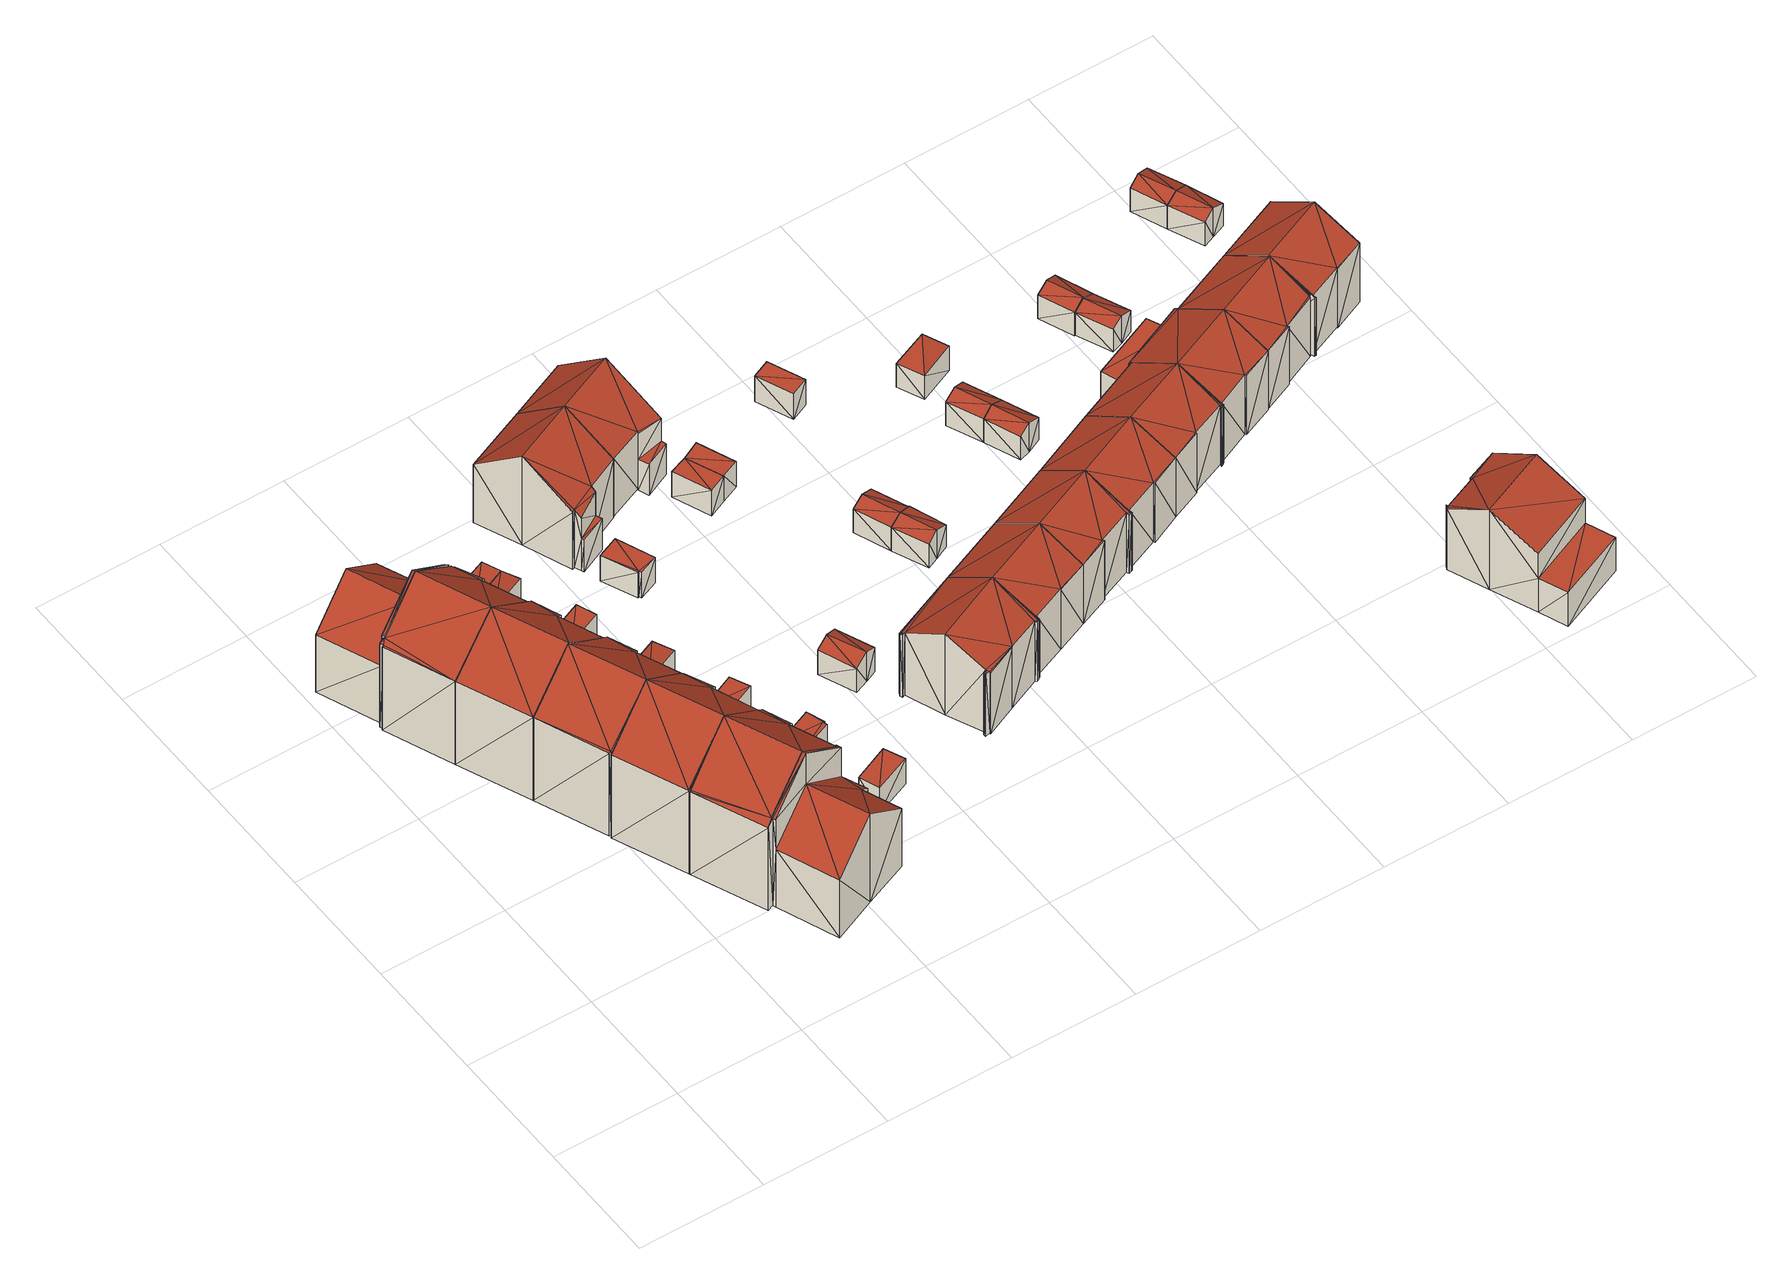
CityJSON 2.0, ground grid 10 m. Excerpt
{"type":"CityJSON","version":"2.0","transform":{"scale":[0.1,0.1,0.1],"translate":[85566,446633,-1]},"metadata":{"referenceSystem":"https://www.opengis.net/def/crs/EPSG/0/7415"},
"CityObjects":{
"building1":{"type":"Building","attributes":{"oorspronkelijk_bouwjaar":1948,"status":"Pand in gebruik","geconstateerd":false,"h_maaiveld":-0.277,"dak_type":"slanted","pw_datum":"2013-12-01","pw_actueel":"yes","pw_bron":"ahn3","reconstructie_methode":"tudelft3d-geoflow","versie_methode":"v21.03.1","kas_warenhuis":false,"ondergronds_type":"above ground","lod11_replace":false,"reconstruction_skipped":false},"geometry":[{"type":"Solid","lod":"2.2","boundaries":[[[[0,1,2]],[[3,4,5]],[[6,4,7]],[[6,8,4]],[[9,1,0]],[[9,10,6]],[[9,0,10]],[[6,10,8]],[[8,5,4]],[[11,5,8]],[[12,13,14]],[[14,13,11]],[[11,13,5]],[[15,0,16]],[[16,0,2]],[[17,4,18]],[[18,4,3]],[[19,6,7]],[[20,19,7]],[[18,3,13]],[[13,3,5]],[[20,7,4]],[[17,20,4]],[[21,10,15]],[[15,10,0]],[[22,21,23]],[[24,22,23]],[[25,9,6]],[[19,25,6]],[[16,2,26]],[[26,2,1]],[[26,1,9]],[[25,26,9]],[[14,11,8]],[[27,14,8]],[[28,29,12]],[[12,29,13]],[[24,23,29]],[[28,24,29]],[[22,27,21]],[[21,27,8]],[[21,8,10]],[[19,20,17]],[[19,17,29]],[[19,29,23]],[[25,19,23]],[[15,23,21]],[[26,23,15]],[[26,15,16]],[[25,23,26]],[[27,22,24]],[[28,27,24]],[[28,12,14]],[[27,28,14]],[[29,17,18]],[[13,29,18]]]],"semantics":{"surfaces":[{"type":"GroundSurface"},{"type":"WallSurface"},{"type":"RoofSurface"}],"values":[[0,0,0,0,0,0,0,0,0,0,1,1,1,1,1,1,1,1,1,1,1,1,1,1,1,1,1,1,1,1,1,1,1,1,1,1,1,1,1,1,1,1,2,2,2,2,2,2,2,2,2,2,2,2,2,2]]}}]},
"building2":{"type":"Building","attributes":{"oorspronkelijk_bouwjaar":1948,"status":"Pand in gebruik","geconstateerd":false,"h_maaiveld":-0.317,"dak_type":"slanted","pw_datum":"2013-12-01","pw_actueel":"yes","pw_bron":"ahn3","reconstructie_methode":"tudelft3d-geoflow","versie_methode":"v21.03.1","kas_warenhuis":false,"ondergronds_type":"above ground","lod11_replace":false,"reconstruction_skipped":false},"geometry":[{"type":"Solid","lod":"2.2","boundaries":[[[[30,31,32]],[[33,11,34]],[[11,30,32]],[[35,30,11]],[[35,11,8]],[[11,32,34]],[[2,8,0]],[[1,36,2]],[[37,36,1]],[[35,8,36]],[[35,36,38]],[[36,8,2]],[[39,36,40]],[[40,36,37]],[[40,37,1]],[[41,40,1]],[[41,1,2]],[[42,41,2]],[[27,8,43]],[[43,8,11]],[[43,11,44]],[[44,11,33]],[[45,31,46]],[[46,31,30]],[[47,38,36]],[[39,47,36]],[[42,2,0]],[[48,42,0]],[[49,32,45]],[[45,32,31]],[[48,0,8]],[[27,48,8]],[[50,35,47]],[[47,35,38]],[[44,33,51]],[[51,33,34]],[[51,34,49]],[[49,34,32]],[[46,30,35]],[[50,46,35]],[[46,50,43]],[[45,46,49]],[[43,50,27]],[[51,43,44]],[[49,46,43]],[[51,49,43]],[[50,47,39]],[[41,39,40]],[[27,50,39]],[[27,39,42]],[[27,42,48]],[[42,39,41]]]],"semantics":{"surfaces":[{"type":"GroundSurface"},{"type":"WallSurface"},{"type":"RoofSurface"}],"values":[[0,0,0,0,0,0,0,0,0,0,0,0,1,1,1,1,1,1,1,1,1,1,1,1,1,1,1,1,1,1,1,1,1,1,1,1,1,1,1,1,2,2,2,2,2,2,2,2,2,2,2,2]]}}]},
"building3":{"type":"Building","attributes":{"oorspronkelijk_bouwjaar":1948,"status":"Pand in gebruik","geconstateerd":false,"h_maaiveld":-0.314,"dak_type":"slanted","pw_datum":"2013-12-01","pw_actueel":"yes","pw_bron":"ahn3","reconstructie_methode":"tudelft3d-geoflow","versie_methode":"v21.03.1","kas_warenhuis":false,"ondergronds_type":"above ground","lod11_replace":false,"reconstruction_skipped":false},"geometry":[{"type":"Solid","lod":"2.2","boundaries":[[[[30,35,52]],[[53,54,55]],[[56,55,57]],[[54,35,55]],[[55,35,57]],[[52,35,54]],[[58,55,59]],[[59,55,56]],[[60,53,55]],[[58,60,55]],[[61,57,35]],[[50,61,35]],[[62,54,60]],[[60,54,53]],[[50,35,46]],[[46,35,30]],[[63,52,54]],[[62,63,54]],[[46,30,63]],[[63,30,52]],[[59,56,57]],[[61,59,57]],[[63,62,50]],[[46,63,50]],[[60,58,62]],[[50,58,61]],[[61,58,59]],[[50,62,58]]]],"semantics":{"surfaces":[{"type":"GroundSurface"},{"type":"WallSurface"},{"type":"RoofSurface"}],"values":[[0,0,0,0,0,0,1,1,1,1,1,1,1,1,1,1,1,1,1,1,1,1,2,2,2,2,2,2]]}}]},
"building4":{"type":"Building","attributes":{"oorspronkelijk_bouwjaar":1948,"status":"Pand in gebruik","geconstateerd":false,"h_maaiveld":-0.308,"dak_type":"slanted","pw_datum":"2013-12-01","pw_actueel":"yes","pw_bron":"ahn3","reconstructie_methode":"tudelft3d-geoflow","versie_methode":"v21.03.1","kas_warenhuis":false,"ondergronds_type":"above ground","lod11_replace":false,"reconstruction_skipped":false},"geometry":[{"type":"Solid","lod":"2.2","boundaries":[[[[64,65,66]],[[67,66,68]],[[64,66,69]],[[52,69,67]],[[52,67,70]],[[69,66,67]],[[71,64,69]],[[72,64,71]],[[73,64,74]],[[74,64,72]],[[75,65,64]],[[73,75,64]],[[76,70,67]],[[77,76,67]],[[78,71,69]],[[79,78,69]],[[80,66,75]],[[75,66,65]],[[63,52,76]],[[76,52,70]],[[74,72,71]],[[78,74,71]],[[79,69,63]],[[63,69,52]],[[81,68,66]],[[80,81,66]],[[77,67,68]],[[81,77,68]],[[76,77,63]],[[79,77,80]],[[80,77,81]],[[79,63,77]],[[74,78,73]],[[73,79,80]],[[73,78,79]],[[73,80,75]]]],"semantics":{"surfaces":[{"type":"GroundSurface"},{"type":"WallSurface"},{"type":"RoofSurface"}],"values":[[0,0,0,0,0,0,0,0,1,1,1,1,1,1,1,1,1,1,1,1,1,1,1,1,1,1,1,1,2,2,2,2,2,2,2,2]]}}]},
"building5":{"type":"Building","attributes":{"oorspronkelijk_bouwjaar":1948,"status":"Pand in gebruik","geconstateerd":false,"h_maaiveld":-0.327,"dak_type":"slanted","pw_datum":"2013-12-01","pw_actueel":"yes","pw_bron":"ahn3","reconstructie_methode":"tudelft3d-geoflow","versie_methode":"v21.03.1","kas_warenhuis":false,"ondergronds_type":"above ground","lod11_replace":false,"reconstruction_skipped":false},"geometry":[{"type":"Solid","lod":"2.2","boundaries":[[[[82,66,83]],[[84,85,86]],[[86,85,65]],[[87,88,85]],[[88,66,85]],[[85,66,65]],[[83,66,88]],[[89,85,90]],[[90,85,84]],[[91,87,89]],[[89,87,85]],[[92,86,65]],[[75,92,65]],[[93,88,91]],[[91,88,87]],[[94,82,95]],[[95,82,83]],[[90,84,92]],[[92,84,86]],[[75,65,66]],[[80,75,66]],[[80,66,94]],[[94,66,82]],[[95,83,88]],[[93,95,88]],[[95,93,80]],[[94,95,80]],[[89,93,91]],[[75,80,89]],[[89,80,93]],[[75,89,90]],[[75,90,92]]]],"semantics":{"surfaces":[{"type":"GroundSurface"},{"type":"WallSurface"},{"type":"RoofSurface"}],"values":[[0,0,0,0,0,0,0,1,1,1,1,1,1,1,1,1,1,1,1,1,1,1,1,1,1,2,2,2,2,2,2,2]]}}]},
"building6":{"type":"Building","attributes":{"oorspronkelijk_bouwjaar":1948,"status":"Pand in gebruik","geconstateerd":false,"h_maaiveld":-0.31,"dak_type":"slanted","pw_datum":"2013-12-01","pw_actueel":"yes","pw_bron":"ahn3","reconstructie_methode":"tudelft3d-geoflow","versie_methode":"v21.03.1","kas_warenhuis":false,"ondergronds_type":"above ground","lod11_replace":false,"reconstruction_skipped":false},"geometry":[{"type":"Solid","lod":"2.2","boundaries":[[[[96,97,98]],[[88,98,99]],[[96,100,97]],[[101,100,96]],[[102,103,87]],[[104,103,102]],[[105,106,103]],[[103,88,87]],[[106,88,103]],[[96,98,88]],[[106,96,88]],[[107,101,96]],[[108,107,96]],[[109,103,110]],[[110,103,104]],[[91,87,88]],[[93,91,88]],[[111,105,103]],[[109,111,103]],[[108,96,106]],[[112,108,106]],[[93,88,113]],[[113,88,99]],[[114,100,101]],[[107,114,101]],[[115,97,114]],[[114,97,100]],[[113,99,98]],[[116,113,98]],[[116,98,115]],[[115,98,97]],[[110,104,102]],[[117,110,102]],[[117,102,87]],[[91,117,87]],[[112,106,111]],[[111,106,105]],[[112,111,109]],[[117,109,110]],[[93,112,109]],[[91,109,117]],[[93,109,91]],[[112,93,108]],[[108,93,116]],[[116,93,113]],[[108,114,107]],[[108,116,115]],[[108,115,114]]]],"semantics":{"surfaces":[{"type":"GroundSurface"},{"type":"WallSurface"},{"type":"RoofSurface"}],"values":[[0,0,0,0,0,0,0,0,0,0,0,1,1,1,1,1,1,1,1,1,1,1,1,1,1,1,1,1,1,1,1,1,1,1,1,1,1,2,2,2,2,2,2,2,2,2,2,2]]}}]},
"building7":{"type":"Building","attributes":{"oorspronkelijk_bouwjaar":1948,"status":"Pand in gebruik","geconstateerd":false,"h_maaiveld":-0.314,"dak_type":"slanted","pw_datum":"2013-12-01","pw_actueel":"yes","pw_bron":"ahn3","reconstructie_methode":"tudelft3d-geoflow","versie_methode":"v21.03.1","kas_warenhuis":false,"ondergronds_type":"above ground","lod11_replace":false,"reconstruction_skipped":false},"geometry":[{"type":"Solid","lod":"2.2","boundaries":[[[[101,96,106]],[[118,119,120]],[[121,101,106]],[[105,122,123]],[[105,123,124]],[[105,124,118]],[[118,120,105]],[[120,106,105]],[[125,126,120]],[[126,106,120]],[[121,106,126]],[[121,126,127]],[[128,129,130]],[[130,129,122]],[[122,129,123]],[[130,122,111]],[[111,122,105]],[[131,96,107]],[[107,96,101]],[[111,105,106]],[[112,111,106]],[[132,126,133]],[[133,126,125]],[[107,101,134]],[[135,107,134]],[[134,101,121]],[[136,118,137]],[[137,118,124]],[[138,139,140]],[[140,139,141]],[[142,127,126]],[[132,142,126]],[[137,124,123]],[[129,137,123]],[[140,141,128]],[[128,141,129]],[[129,141,143]],[[144,145,143]],[[141,144,143]],[[133,125,146]],[[146,125,120]],[[146,120,144]],[[144,120,119]],[[144,119,145]],[[145,119,136]],[[136,119,118]],[[112,106,131]],[[131,106,96]],[[135,134,139]],[[138,135,139]],[[134,121,127]],[[142,134,127]],[[142,139,134]],[[142,132,139]],[[135,138,107]],[[107,138,131]],[[131,138,112]],[[111,138,140]],[[111,112,138]],[[111,128,130]],[[111,140,128]],[[129,143,137]],[[137,143,136]],[[136,143,145]],[[146,132,133]],[[141,139,146]],[[146,139,132]],[[141,146,144]]]],"semantics":{"surfaces":[{"type":"GroundSurface"},{"type":"WallSurface"},{"type":"RoofSurface"}],"values":[[0,0,0,0,0,0,0,0,0,0,0,0,1,1,1,1,1,1,1,1,1,1,1,1,1,1,1,1,1,1,1,1,1,1,1,1,1,1,1,1,1,1,1,1,1,1,1,1,1,1,1,1,2,2,2,2,2,2,2,2,2,2,2,2,2,2,2,2]]}}]},
"building8":{"type":"Building","attributes":{"oorspronkelijk_bouwjaar":1948,"status":"Pand in gebruik","geconstateerd":false,"h_maaiveld":-0.369,"dak_type":"single horizontal","pw_datum":"2013-12-01","pw_actueel":"yes","pw_bron":"ahn3","reconstructie_methode":"tudelft3d-geoflow","versie_methode":"v21.03.1","kas_warenhuis":false,"ondergronds_type":"above ground","lod11_replace":false,"reconstruction_skipped":false},"geometry":[{"type":"Solid","lod":"2.2","boundaries":[[[[147,148,149]],[[150,147,149]],[[151,150,152]],[[152,150,149]],[[153,148,147]],[[154,153,147]],[[154,147,150]],[[151,154,150]],[[152,149,153]],[[153,149,148]],[[153,154,152]],[[152,154,151]]]],"semantics":{"surfaces":[{"type":"GroundSurface"},{"type":"WallSurface"},{"type":"RoofSurface"}],"values":[[0,0,1,1,1,1,1,1,1,1,2,2]]}}]},
"building9":{"type":"Building","attributes":{"oorspronkelijk_bouwjaar":1948,"status":"Pand in gebruik","geconstateerd":false,"h_maaiveld":-0.369,"dak_type":"single horizontal","pw_datum":"2013-12-01","pw_actueel":"yes","pw_bron":"ahn3","reconstructie_methode":"tudelft3d-geoflow","versie_methode":"v21.03.1","kas_warenhuis":false,"ondergronds_type":"above ground","lod11_replace":false,"reconstruction_skipped":false},"geometry":[{"type":"Solid","lod":"2.2","boundaries":[[[[149,148,155]],[[156,149,155]],[[157,149,156]],[[158,157,156]],[[159,155,153]],[[153,155,148]],[[158,156,155]],[[159,158,155]],[[153,148,157]],[[157,148,149]],[[158,159,153]],[[157,158,153]]]],"semantics":{"surfaces":[{"type":"GroundSurface"},{"type":"WallSurface"},{"type":"RoofSurface"}],"values":[[0,0,1,1,1,1,1,1,1,1,2,2]]}}]},
"building10":{"type":"Building","attributes":{"oorspronkelijk_bouwjaar":1948,"status":"Pand in gebruik","geconstateerd":false,"h_maaiveld":-0.418,"dak_type":"single horizontal","pw_datum":"2013-12-01","pw_actueel":"yes","pw_bron":"ahn3","reconstructie_methode":"tudelft3d-geoflow","versie_methode":"v21.03.1","kas_warenhuis":false,"ondergronds_type":"above ground","lod11_replace":false,"reconstruction_skipped":false},"geometry":[{"type":"Solid","lod":"2.2","boundaries":[[[[160,161,162]],[[162,161,163]],[[164,160,162]],[[165,164,162]],[[166,163,167]],[[167,163,161]],[[167,161,164]],[[164,161,160]],[[165,162,163]],[[166,165,163]],[[165,166,167]],[[164,165,167]]]],"semantics":{"surfaces":[{"type":"GroundSurface"},{"type":"WallSurface"},{"type":"RoofSurface"}],"values":[[0,0,1,1,1,1,1,1,1,1,2,2]]}}]},
"building11":{"type":"Building","attributes":{"oorspronkelijk_bouwjaar":1948,"status":"Pand in gebruik","geconstateerd":false,"h_maaiveld":-0.45,"dak_type":"single horizontal","pw_datum":"2013-12-01","pw_actueel":"yes","pw_bron":"ahn3","reconstructie_methode":"tudelft3d-geoflow","versie_methode":"v21.03.1","kas_warenhuis":false,"ondergronds_type":"above ground","lod11_replace":false,"reconstruction_skipped":false},"geometry":[{"type":"Solid","lod":"2.2","boundaries":[[[[168,169,170]],[[170,169,171]],[[172,168,170]],[[173,172,170]],[[174,171,175]],[[175,171,169]],[[175,169,172]],[[172,169,168]],[[173,170,171]],[[174,173,171]],[[174,175,173]],[[173,175,172]]]],"semantics":{"surfaces":[{"type":"GroundSurface"},{"type":"WallSurface"},{"type":"RoofSurface"}],"values":[[0,0,1,1,1,1,1,1,1,1,2,2]]}}]},
"building12":{"type":"Building","attributes":{"oorspronkelijk_bouwjaar":1948,"status":"Pand in gebruik","geconstateerd":false,"h_maaiveld":-0.462,"dak_type":"single horizontal","pw_datum":"2013-12-01","pw_actueel":"yes","pw_bron":"ahn3","reconstructie_methode":"tudelft3d-geoflow","versie_methode":"v21.03.1","kas_warenhuis":false,"ondergronds_type":"above ground","lod11_replace":false,"reconstruction_skipped":false},"geometry":[{"type":"Solid","lod":"2.2","boundaries":[[[[176,177,178]],[[179,176,178]],[[180,177,181]],[[181,177,176]],[[182,179,178]],[[183,182,178]],[[181,176,179]],[[182,181,179]],[[183,178,180]],[[180,178,177]],[[183,180,181]],[[182,183,181]]]],"semantics":{"surfaces":[{"type":"GroundSurface"},{"type":"WallSurface"},{"type":"RoofSurface"}],"values":[[0,0,1,1,1,1,1,1,1,1,2,2]]}}]},
"building13":{"type":"Building","attributes":{"oorspronkelijk_bouwjaar":1948,"status":"Pand in gebruik","geconstateerd":false,"h_maaiveld":-0.42,"dak_type":"single horizontal","pw_datum":"2013-12-01","pw_actueel":"yes","pw_bron":"ahn3","reconstructie_methode":"tudelft3d-geoflow","versie_methode":"v21.03.1","kas_warenhuis":false,"ondergronds_type":"above ground","lod11_replace":false,"reconstruction_skipped":false},"geometry":[{"type":"Solid","lod":"2.2","boundaries":[[[[184,185,186]],[[187,184,188]],[[187,189,184]],[[184,189,185]],[[190,189,187]],[[191,190,187]],[[192,186,193]],[[193,186,185]],[[191,187,188]],[[194,191,188]],[[193,185,190]],[[190,185,189]],[[194,188,195]],[[195,188,184]],[[195,184,186]],[[192,195,186]],[[194,195,191]],[[190,195,193]],[[193,195,192]],[[190,191,195]]]],"semantics":{"surfaces":[{"type":"GroundSurface"},{"type":"WallSurface"},{"type":"RoofSurface"}],"values":[[0,0,0,0,1,1,1,1,1,1,1,1,1,1,1,1,2,2,2,2]]}}]},
"building14":{"type":"Building","attributes":{"oorspronkelijk_bouwjaar":1948,"status":"Pand in gebruik","geconstateerd":false,"h_maaiveld":-0.406,"dak_type":"single horizontal","pw_datum":"2013-12-01","pw_actueel":"yes","pw_bron":"ahn3","reconstructie_methode":"tudelft3d-geoflow","versie_methode":"v21.03.1","kas_warenhuis":false,"ondergronds_type":"above ground","lod11_replace":false,"reconstruction_skipped":false},"geometry":[{"type":"Solid","lod":"2.2","boundaries":[[[[196,197,198]],[[198,197,199]],[[200,197,196]],[[201,200,196]],[[202,198,203]],[[203,198,199]],[[201,196,198]],[[202,201,198]],[[203,199,200]],[[200,199,197]],[[202,203,200]],[[201,202,200]]]],"semantics":{"surfaces":[{"type":"GroundSurface"},{"type":"WallSurface"},{"type":"RoofSurface"}],"values":[[0,0,1,1,1,1,1,1,1,1,2,2]]}}]},
"building15":{"type":"Building","attributes":{"oorspronkelijk_bouwjaar":1948,"status":"Pand in gebruik","geconstateerd":false,"h_maaiveld":-0.441,"dak_type":"single horizontal","pw_datum":"2013-12-01","pw_actueel":"yes","pw_bron":"ahn3","reconstructie_methode":"tudelft3d-geoflow","versie_methode":"v21.03.1","kas_warenhuis":false,"ondergronds_type":"above ground","lod11_replace":false,"reconstruction_skipped":false},"geometry":[{"type":"Solid","lod":"2.2","boundaries":[[[[204,205,206]],[[207,204,206]],[[206,205,208]],[[206,208,209]],[[210,204,211]],[[211,204,207]],[[212,209,213]],[[213,209,208]],[[211,207,214]],[[214,207,206]],[[214,206,212]],[[212,206,209]],[[215,205,204]],[[210,215,204]],[[213,208,205]],[[215,213,205]],[[211,214,210]],[[215,214,213]],[[213,214,212]],[[215,210,214]]]],"semantics":{"surfaces":[{"type":"GroundSurface"},{"type":"WallSurface"},{"type":"RoofSurface"}],"values":[[0,0,0,0,1,1,1,1,1,1,1,1,1,1,1,1,2,2,2,2]]}}]},
"building16":{"type":"Building","attributes":{"oorspronkelijk_bouwjaar":1948,"status":"Pand in gebruik","geconstateerd":false,"h_maaiveld":-0.386,"dak_type":"slanted","pw_datum":"2013-12-01","pw_actueel":"yes","pw_bron":"ahn3","reconstructie_methode":"tudelft3d-geoflow","versie_methode":"v21.03.1","kas_warenhuis":false,"ondergronds_type":"above ground","lod11_replace":false,"reconstruction_skipped":false},"geometry":[{"type":"Solid","lod":"2.2","boundaries":[[[[216,217,218]],[[219,218,220]],[[221,216,218]],[[221,218,219]],[[222,223,224]],[[225,223,222]],[[221,219,226]],[[221,226,227]],[[223,226,224]],[[226,219,224]],[[228,229,230]],[[230,229,219]],[[219,229,224]],[[231,217,216]],[[232,231,216]],[[233,226,234]],[[235,233,234]],[[234,226,223]],[[236,225,237]],[[237,225,222]],[[234,223,236]],[[236,223,225]],[[235,234,229]],[[228,235,229]],[[237,222,224]],[[229,237,224]],[[238,220,218]],[[239,238,218]],[[230,219,238]],[[238,219,220]],[[240,221,241]],[[241,221,227]],[[241,227,226]],[[233,241,226]],[[232,216,221]],[[240,232,221]],[[239,218,231]],[[231,218,217]],[[237,229,234]],[[236,237,234]],[[228,230,233]],[[238,239,230]],[[233,240,241]],[[228,233,235]],[[230,239,240]],[[233,230,240]],[[239,231,232]],[[240,239,232]]]],"semantics":{"surfaces":[{"type":"GroundSurface"},{"type":"WallSurface"},{"type":"RoofSurface"}],"values":[[0,0,0,0,0,0,0,0,0,0,1,1,1,1,1,1,1,1,1,1,1,1,1,1,1,1,1,1,1,1,1,1,1,1,1,1,1,1,2,2,2,2,2,2,2,2,2,2]]}}]},
"building17":{"type":"Building","attributes":{"oorspronkelijk_bouwjaar":1952,"status":"Pand in gebruik","geconstateerd":false,"h_maaiveld":-0.464,"dak_type":"slanted","pw_datum":"2013-12-01","pw_actueel":"yes","pw_bron":"ahn3","reconstructie_methode":"tudelft3d-geoflow","versie_methode":"v21.03.1","kas_warenhuis":false,"ondergronds_type":"above ground","lod11_replace":false,"reconstruction_skipped":false},"geometry":[{"type":"Solid","lod":"2.2","boundaries":[[[[242,243,244]],[[245,246,247]],[[246,244,243]],[[247,246,243]],[[248,242,249]],[[249,242,244]],[[250,247,243]],[[251,250,243]],[[252,246,253]],[[253,246,245]],[[253,245,250]],[[250,245,247]],[[251,243,248]],[[248,243,242]],[[249,244,246]],[[252,249,246]],[[249,252,251]],[[248,249,251]],[[253,250,252]],[[252,250,251]]]],"semantics":{"surfaces":[{"type":"GroundSurface"},{"type":"WallSurface"},{"type":"RoofSurface"}],"values":[[0,0,0,0,1,1,1,1,1,1,1,1,1,1,1,1,2,2,2,2]]}}]},
"building18":{"type":"Building","attributes":{"oorspronkelijk_bouwjaar":1948,"status":"Pand in gebruik","geconstateerd":false,"h_maaiveld":-0.312,"dak_type":"slanted","pw_datum":"2013-12-01","pw_actueel":"yes","pw_bron":"ahn3","reconstructie_methode":"tudelft3d-geoflow","versie_methode":"v21.03.1","kas_warenhuis":false,"ondergronds_type":"above ground","lod11_replace":false,"reconstruction_skipped":false},"geometry":[{"type":"Solid","lod":"2.2","boundaries":[[[[254,255,256]],[[257,258,259]],[[260,254,256]],[[257,259,261]],[[260,256,262]],[[260,262,263]],[[258,262,259]],[[262,256,259]],[[264,258,265]],[[265,258,257]],[[266,261,259]],[[267,266,259]],[[268,255,254]],[[231,268,254]],[[265,257,266]],[[266,257,261]],[[239,260,238]],[[238,260,263]],[[238,263,262]],[[269,238,262]],[[269,262,264]],[[270,269,264]],[[264,262,258]],[[270,264,271]],[[271,264,267]],[[271,267,256]],[[272,271,256]],[[256,267,259]],[[231,254,260]],[[239,231,260]],[[272,256,268]],[[268,256,255]],[[271,269,270]],[[238,269,239]],[[272,269,271]],[[272,239,269]],[[272,268,231]],[[239,272,231]],[[267,264,265]],[[266,267,265]]]],"semantics":{"surfaces":[{"type":"GroundSurface"},{"type":"WallSurface"},{"type":"RoofSurface"}],"values":[[0,0,0,0,0,0,0,0,1,1,1,1,1,1,1,1,1,1,1,1,1,1,1,1,1,1,1,1,1,1,1,1,2,2,2,2,2,2,2,2]]}}]},
"building19":{"type":"Building","attributes":{"oorspronkelijk_bouwjaar":1952,"status":"Pand in gebruik","geconstateerd":false,"h_maaiveld":-0.41,"dak_type":"slanted","pw_datum":"2013-12-01","pw_actueel":"yes","pw_bron":"ahn3","reconstructie_methode":"tudelft3d-geoflow","versie_methode":"v21.03.1","kas_warenhuis":false,"ondergronds_type":"above ground","lod11_replace":false,"reconstruction_skipped":false},"geometry":[{"type":"Solid","lod":"2.2","boundaries":[[[[273,274,275]],[[276,277,278]],[[279,274,273]],[[275,280,281]],[[273,275,282]],[[283,273,284]],[[279,273,283]],[[274,279,285]],[[280,286,287]],[[275,286,280]],[[282,275,281]],[[282,281,277]],[[281,288,289]],[[289,278,277]],[[281,289,277]],[[290,277,276]],[[291,290,276]],[[292,293,281]],[[292,281,294]],[[294,281,280]],[[294,280,295]],[[295,280,287]],[[296,283,284]],[[297,296,284]],[[297,284,298]],[[298,284,273]],[[299,282,290]],[[290,282,277]],[[300,274,285]],[[301,300,285]],[[295,287,302]],[[302,287,286]],[[291,276,303]],[[303,276,278]],[[303,278,289]],[[304,303,289]],[[302,286,275]],[[305,302,275]],[[306,279,283]],[[296,306,283]],[[305,275,300]],[[300,275,274]],[[301,285,279]],[[306,301,279]],[[307,288,293]],[[293,288,281]],[[304,289,307]],[[307,289,288]],[[298,273,282]],[[299,298,282]],[[304,292,290]],[[303,290,291]],[[304,307,292]],[[302,305,294]],[[304,290,303]],[[302,294,295]],[[293,292,307]],[[292,305,299]],[[290,292,299]],[[294,305,292]],[[299,305,298]],[[298,300,306]],[[298,305,300]],[[298,306,296]],[[297,298,296]],[[306,300,301]]]],"semantics":{"surfaces":[{"type":"GroundSurface"},{"type":"WallSurface"},{"type":"RoofSurface"}],"values":[[0,0,0,0,0,0,0,0,0,0,0,0,0,0,0,1,1,1,1,1,1,1,1,1,1,1,1,1,1,1,1,1,1,1,1,1,1,1,1,1,1,1,1,1,1,1,1,1,1,1,2,2,2,2,2,2,2,2,2,2,2,2,2,2,2,2]]}}]},
"building20":{"type":"Building","attributes":{"oorspronkelijk_bouwjaar":1948,"status":"Pand in gebruik","geconstateerd":false,"h_maaiveld":-0.412,"dak_type":"single horizontal","pw_datum":"2013-12-01","pw_actueel":"yes","pw_bron":"ahn3","reconstructie_methode":"tudelft3d-geoflow","versie_methode":"v21.03.1","kas_warenhuis":false,"ondergronds_type":"above ground","lod11_replace":false,"reconstruction_skipped":false},"geometry":[{"type":"Solid","lod":"2.2","boundaries":[[[[308,309,310]],[[310,309,311]],[[312,308,313]],[[313,308,310]],[[314,309,308]],[[312,314,308]],[[313,310,315]],[[315,310,311]],[[315,311,309]],[[314,315,309]],[[315,314,313]],[[313,314,312]]]],"semantics":{"surfaces":[{"type":"GroundSurface"},{"type":"WallSurface"},{"type":"RoofSurface"}],"values":[[0,0,1,1,1,1,1,1,1,1,2,2]]}}]},
"building21":{"type":"Building","attributes":{"oorspronkelijk_bouwjaar":1948,"status":"Pand in gebruik","geconstateerd":false,"h_maaiveld":-0.414,"dak_type":"single horizontal","pw_datum":"2013-12-01","pw_actueel":"yes","pw_bron":"ahn3","reconstructie_methode":"tudelft3d-geoflow","versie_methode":"v21.03.1","kas_warenhuis":false,"ondergronds_type":"above ground","lod11_replace":false,"reconstruction_skipped":false},"geometry":[{"type":"Solid","lod":"2.2","boundaries":[[[[311,309,316]],[[316,309,317]],[[318,317,314]],[[314,317,309]],[[315,311,316]],[[319,315,316]],[[314,309,311]],[[315,314,311]],[[319,316,318]],[[318,316,317]],[[315,319,314]],[[314,319,318]]]],"semantics":{"surfaces":[{"type":"GroundSurface"},{"type":"WallSurface"},{"type":"RoofSurface"}],"values":[[0,0,1,1,1,1,1,1,1,1,2,2]]}}]},
"building22":{"type":"Building","attributes":{"oorspronkelijk_bouwjaar":1952,"status":"Pand in gebruik","geconstateerd":false,"h_maaiveld":-0.256,"dak_type":"slanted","pw_datum":"2013-12-01","pw_actueel":"yes","pw_bron":"ahn3","reconstructie_methode":"tudelft3d-geoflow","versie_methode":"v21.03.1","kas_warenhuis":false,"ondergronds_type":"above ground","lod11_replace":false,"reconstruction_skipped":false},"geometry":[{"type":"Solid","lod":"2.2","boundaries":[[[[320,321,322]],[[323,320,322]],[[323,322,324]],[[323,324,325]],[[324,322,326]],[[327,325,328]],[[323,325,327]],[[302,327,328]],[[329,302,328]],[[329,328,325]],[[330,329,325]],[[330,325,324]],[[331,330,324]],[[331,324,332]],[[300,320,323]],[[305,300,323]],[[305,323,302]],[[302,323,327]],[[333,326,322]],[[334,333,322]],[[335,321,300]],[[300,321,320]],[[332,324,326]],[[333,332,326]],[[334,322,335]],[[335,322,321]],[[332,333,331]],[[331,334,305]],[[331,333,334]],[[329,330,302]],[[330,331,305]],[[302,330,305]],[[305,334,300]],[[300,334,335]]]],"semantics":{"surfaces":[{"type":"GroundSurface"},{"type":"WallSurface"},{"type":"RoofSurface"}],"values":[[0,0,0,0,0,0,0,1,1,1,1,1,1,1,1,1,1,1,1,1,1,1,1,1,1,1,2,2,2,2,2,2,2,2]]}}]},
"building23":{"type":"Building","attributes":{"oorspronkelijk_bouwjaar":1952,"status":"Pand in gebruik","geconstateerd":false,"h_maaiveld":-0.51,"dak_type":"slanted","pw_datum":"2013-12-01","pw_actueel":"yes","pw_bron":"ahn3","reconstructie_methode":"tudelft3d-geoflow","versie_methode":"v21.03.1","kas_warenhuis":false,"ondergronds_type":"above ground","lod11_replace":false,"reconstruction_skipped":false},"geometry":[{"type":"Solid","lod":"2.2","boundaries":[[[[336,337,338]],[[339,340,341]],[[338,337,340]],[[338,340,339]],[[342,340,343]],[[343,340,337]],[[344,339,341]],[[345,344,341]],[[345,341,340]],[[342,345,340]],[[346,338,344]],[[344,338,339]],[[347,336,338]],[[346,347,338]],[[343,337,336]],[[347,343,336]],[[346,344,342]],[[342,344,345]],[[346,342,343]],[[347,346,343]]]],"semantics":{"surfaces":[{"type":"GroundSurface"},{"type":"WallSurface"},{"type":"RoofSurface"}],"values":[[0,0,0,0,1,1,1,1,1,1,1,1,1,1,1,1,2,2,2,2]]}}]},
"building24":{"type":"Building","attributes":{"oorspronkelijk_bouwjaar":1952,"status":"Pand in gebruik","geconstateerd":false,"h_maaiveld":-0.464,"dak_type":"slanted","pw_datum":"2013-12-01","pw_actueel":"yes","pw_bron":"ahn3","reconstructie_methode":"tudelft3d-geoflow","versie_methode":"v21.03.1","kas_warenhuis":false,"ondergronds_type":"above ground","lod11_replace":false,"reconstruction_skipped":false},"geometry":[{"type":"Solid","lod":"2.2","boundaries":[[[[338,348,349]],[[338,339,348]],[[338,349,336]],[[349,350,336]],[[351,348,339]],[[352,351,339]],[[346,338,347]],[[347,338,336]],[[353,350,349]],[[354,353,349]],[[354,349,351]],[[351,349,348]],[[347,336,350]],[[353,347,350]],[[352,339,338]],[[346,352,338]],[[353,354,347]],[[347,354,346]],[[354,351,346]],[[346,351,352]]]],"semantics":{"surfaces":[{"type":"GroundSurface"},{"type":"WallSurface"},{"type":"RoofSurface"}],"values":[[0,0,0,0,1,1,1,1,1,1,1,1,1,1,1,1,2,2,2,2]]}}]},
"building25":{"type":"Building","attributes":{"oorspronkelijk_bouwjaar":1952,"status":"Pand in gebruik","geconstateerd":false,"h_maaiveld":-0.298,"dak_type":"slanted","pw_datum":"2013-12-01","pw_actueel":"yes","pw_bron":"ahn3","reconstructie_methode":"tudelft3d-geoflow","versie_methode":"v21.03.1","kas_warenhuis":false,"ondergronds_type":"above ground","lod11_replace":false,"reconstruction_skipped":false},"geometry":[{"type":"Solid","lod":"2.2","boundaries":[[[[355,356,326]],[[355,326,322]],[[357,358,359]],[[360,322,321]],[[361,360,321]],[[360,355,322]],[[359,355,360]],[[359,360,357]],[[362,355,363]],[[363,355,359]],[[363,359,364]],[[364,359,358]],[[365,356,355]],[[362,365,355]],[[335,321,322]],[[334,335,322]],[[366,360,367]],[[367,360,361]],[[367,361,335]],[[335,361,321]],[[364,358,368]],[[368,358,357]],[[334,322,333]],[[333,322,326]],[[368,357,360]],[[366,368,360]],[[333,326,365]],[[365,326,356]],[[333,365,362]],[[366,362,363]],[[334,333,362]],[[334,362,366]],[[363,364,368]],[[363,368,366]],[[334,366,335]],[[335,366,367]]]],"semantics":{"surfaces":[{"type":"GroundSurface"},{"type":"WallSurface"},{"type":"RoofSurface"}],"values":[[0,0,0,0,0,0,0,0,1,1,1,1,1,1,1,1,1,1,1,1,1,1,1,1,1,1,1,1,2,2,2,2,2,2,2,2]]}}]},
"building26":{"type":"Building","attributes":{"oorspronkelijk_bouwjaar":1948,"status":"Pand in gebruik","geconstateerd":false,"h_maaiveld":-0.421,"dak_type":"single horizontal","pw_datum":"2013-12-01","pw_actueel":"yes","pw_bron":"ahn3","reconstructie_methode":"tudelft3d-geoflow","versie_methode":"v21.03.1","kas_warenhuis":false,"ondergronds_type":"above ground","lod11_replace":false,"reconstruction_skipped":false},"geometry":[{"type":"Solid","lod":"2.2","boundaries":[[[[369,370,371]],[[372,369,371]],[[373,372,374]],[[374,372,371]],[[374,371,375]],[[375,371,370]],[[376,369,372]],[[373,376,372]],[[375,370,369]],[[376,375,369]],[[373,374,376]],[[376,374,375]]]],"semantics":{"surfaces":[{"type":"GroundSurface"},{"type":"WallSurface"},{"type":"RoofSurface"}],"values":[[0,0,1,1,1,1,1,1,1,1,2,2]]}}]},
"building27":{"type":"Building","attributes":{"oorspronkelijk_bouwjaar":1952,"status":"Pand in gebruik","geconstateerd":false,"h_maaiveld":-0.288,"dak_type":"slanted","pw_datum":"2013-12-01","pw_actueel":"yes","pw_bron":"ahn3","reconstructie_methode":"tudelft3d-geoflow","versie_methode":"v21.03.1","kas_warenhuis":false,"ondergronds_type":"above ground","lod11_replace":false,"reconstruction_skipped":false},"geometry":[{"type":"Solid","lod":"2.2","boundaries":[[[[361,377,378]],[[379,380,381]],[[360,361,378]],[[360,378,380]],[[360,380,382]],[[380,378,381]],[[357,382,383]],[[360,382,357]],[[368,357,383]],[[384,368,383]],[[384,383,382]],[[385,384,382]],[[386,380,387]],[[387,380,379]],[[385,382,380]],[[386,385,380]],[[366,360,368]],[[368,360,357]],[[388,381,378]],[[389,388,378]],[[367,361,360]],[[366,367,360]],[[389,378,390]],[[390,378,377]],[[390,377,367]],[[367,377,361]],[[387,379,381]],[[388,387,381]],[[387,388,386]],[[386,389,366]],[[386,388,389]],[[384,385,368]],[[385,386,366]],[[368,385,366]],[[366,389,367]],[[367,389,390]]]],"semantics":{"surfaces":[{"type":"GroundSurface"},{"type":"WallSurface"},{"type":"RoofSurface"}],"values":[[0,0,0,0,0,0,0,0,1,1,1,1,1,1,1,1,1,1,1,1,1,1,1,1,1,1,1,1,2,2,2,2,2,2,2,2]]}}]},
"building28":{"type":"Building","attributes":{"oorspronkelijk_bouwjaar":1952,"status":"Pand in gebruik","geconstateerd":false,"h_maaiveld":-0.499,"dak_type":"slanted","pw_datum":"2013-12-01","pw_actueel":"yes","pw_bron":"ahn3","reconstructie_methode":"tudelft3d-geoflow","versie_methode":"v21.03.1","kas_warenhuis":false,"ondergronds_type":"above ground","lod11_replace":false,"reconstruction_skipped":false},"geometry":[{"type":"Solid","lod":"2.2","boundaries":[[[[391,392,393]],[[394,395,396]],[[393,392,395]],[[393,395,394]],[[397,394,396]],[[398,397,396]],[[399,392,391]],[[400,399,391]],[[401,395,399]],[[399,395,392]],[[400,391,393]],[[402,400,393]],[[398,396,395]],[[401,398,395]],[[402,393,397]],[[397,393,394]],[[400,402,399]],[[399,402,401]],[[402,397,401]],[[401,397,398]]]],"semantics":{"surfaces":[{"type":"GroundSurface"},{"type":"WallSurface"},{"type":"RoofSurface"}],"values":[[0,0,0,0,1,1,1,1,1,1,1,1,1,1,1,1,2,2,2,2]]}}]},
"building29":{"type":"Building","attributes":{"oorspronkelijk_bouwjaar":1952,"status":"Pand in gebruik","geconstateerd":false,"h_maaiveld":-0.456,"dak_type":"slanted","pw_datum":"2013-12-01","pw_actueel":"yes","pw_bron":"ahn3","reconstructie_methode":"tudelft3d-geoflow","versie_methode":"v21.03.1","kas_warenhuis":false,"ondergronds_type":"above ground","lod11_replace":false,"reconstruction_skipped":false},"geometry":[{"type":"Solid","lod":"2.2","boundaries":[[[[391,393,403]],[[404,391,403]],[[405,393,394]],[[403,393,405]],[[397,394,393]],[[402,397,393]],[[406,403,407]],[[407,403,405]],[[402,393,400]],[[400,393,391]],[[408,404,403]],[[406,408,403]],[[400,391,404]],[[408,400,404]],[[407,405,394]],[[397,407,394]],[[406,402,400]],[[408,406,400]],[[406,407,402]],[[402,407,397]]]],"semantics":{"surfaces":[{"type":"GroundSurface"},{"type":"WallSurface"},{"type":"RoofSurface"}],"values":[[0,0,0,0,1,1,1,1,1,1,1,1,1,1,1,1,2,2,2,2]]}}]},
"building30":{"type":"Building","attributes":{"oorspronkelijk_bouwjaar":1948,"status":"Pand in gebruik","geconstateerd":false,"h_maaiveld":-0.501,"dak_type":"single horizontal","pw_datum":"2013-12-01","pw_actueel":"yes","pw_bron":"ahn3","reconstructie_methode":"tudelft3d-geoflow","versie_methode":"v21.03.1","kas_warenhuis":false,"ondergronds_type":"above ground","lod11_replace":false,"reconstruction_skipped":false},"geometry":[{"type":"Solid","lod":"2.2","boundaries":[[[[409,410,411]],[[411,410,412]],[[413,411,412]],[[414,413,412]],[[415,409,411]],[[413,415,411]],[[414,412,416]],[[416,412,410]],[[416,410,415]],[[415,410,409]],[[414,416,413]],[[413,416,415]]]],"semantics":{"surfaces":[{"type":"GroundSurface"},{"type":"WallSurface"},{"type":"RoofSurface"}],"values":[[0,0,1,1,1,1,1,1,1,1,2,2]]}}]},
"building31":{"type":"Building","attributes":{"oorspronkelijk_bouwjaar":1952,"status":"Pand in gebruik","geconstateerd":false,"h_maaiveld":-0.3,"dak_type":"slanted","pw_datum":"2013-12-01","pw_actueel":"yes","pw_bron":"ahn3","reconstructie_methode":"tudelft3d-geoflow","versie_methode":"v21.03.1","kas_warenhuis":false,"ondergronds_type":"above ground","lod11_replace":false,"reconstruction_skipped":false},"geometry":[{"type":"Solid","lod":"2.2","boundaries":[[[[377,417,418]],[[419,420,421]],[[378,377,418]],[[422,418,420]],[[378,418,422]],[[420,418,421]],[[381,422,423]],[[378,422,381]],[[424,423,422]],[[425,424,422]],[[425,422,426]],[[426,422,420]],[[426,420,427]],[[427,420,419]],[[428,417,377]],[[390,428,377]],[[427,419,429]],[[429,419,421]],[[390,377,378]],[[389,390,378]],[[430,418,428]],[[428,418,417]],[[388,381,423]],[[424,388,423]],[[389,378,388]],[[388,378,381]],[[429,421,418]],[[430,429,418]],[[429,430,426]],[[427,429,426]],[[424,425,388]],[[425,430,389]],[[388,425,389]],[[426,430,425]],[[389,430,390]],[[390,430,428]]]],"semantics":{"surfaces":[{"type":"GroundSurface"},{"type":"WallSurface"},{"type":"RoofSurface"}],"values":[[0,0,0,0,0,0,0,0,1,1,1,1,1,1,1,1,1,1,1,1,1,1,1,1,1,1,1,1,2,2,2,2,2,2,2,2]]}}]},
"building32":{"type":"Building","attributes":{"oorspronkelijk_bouwjaar":1952,"status":"Pand in gebruik","geconstateerd":false,"h_maaiveld":-0.347,"dak_type":"slanted","pw_datum":"2013-12-01","pw_actueel":"yes","pw_bron":"ahn3","reconstructie_methode":"tudelft3d-geoflow","versie_methode":"v21.03.1","kas_warenhuis":false,"ondergronds_type":"above ground","lod11_replace":false,"reconstruction_skipped":false},"geometry":[{"type":"Solid","lod":"2.2","boundaries":[[[[431,432,418]],[[433,431,434]],[[431,433,435]],[[431,418,434]],[[436,437,418]],[[418,437,434]],[[432,421,418]],[[438,421,432]],[[439,437,436]],[[439,436,440]],[[439,440,441]],[[442,437,443]],[[444,442,443]],[[443,437,439]],[[445,438,432]],[[446,445,432]],[[446,432,431]],[[447,446,431]],[[447,431,448]],[[448,431,435]],[[448,435,449]],[[449,435,433]],[[429,421,438]],[[445,429,438]],[[450,441,451]],[[451,441,440]],[[449,433,434]],[[452,449,434]],[[444,443,453]],[[454,444,453]],[[454,453,430]],[[430,453,418]],[[418,453,436]],[[452,434,442]],[[442,434,437]],[[451,440,453]],[[453,440,436]],[[443,439,450]],[[450,439,441]],[[430,418,429]],[[429,418,421]],[[449,452,447]],[[445,446,429]],[[448,449,447]],[[446,430,429]],[[447,452,430]],[[446,447,430]],[[443,450,451]],[[453,443,451]],[[430,452,442]],[[454,442,444]],[[454,430,442]]]],"semantics":{"surfaces":[{"type":"GroundSurface"},{"type":"WallSurface"},{"type":"RoofSurface"}],"values":[[0,0,0,0,0,0,0,0,0,0,0,1,1,1,1,1,1,1,1,1,1,1,1,1,1,1,1,1,1,1,1,1,1,1,1,1,1,1,1,1,1,2,2,2,2,2,2,2,2,2,2,2]]}}]},
"building33":{"type":"Building","attributes":{"oorspronkelijk_bouwjaar":1952,"status":"Pand in gebruik","geconstateerd":false,"h_maaiveld":-0.513,"dak_type":"slanted","pw_datum":"2013-12-01","pw_actueel":"yes","pw_bron":"ahn3","reconstructie_methode":"tudelft3d-geoflow","versie_methode":"v21.03.1","kas_warenhuis":false,"ondergronds_type":"above ground","lod11_replace":false,"reconstruction_skipped":false},"geometry":[{"type":"Solid","lod":"2.2","boundaries":[[[[455,456,457]],[[458,457,459]],[[458,455,457]],[[458,459,460]],[[461,456,462]],[[462,456,455]],[[463,459,457]],[[464,463,457]],[[464,457,461]],[[461,457,456]],[[462,455,458]],[[465,462,458]],[[466,460,459]],[[463,466,459]],[[465,458,466]],[[466,458,460]],[[462,465,461]],[[461,465,464]],[[466,463,465]],[[465,463,464]]]],"semantics":{"surfaces":[{"type":"GroundSurface"},{"type":"WallSurface"},{"type":"RoofSurface"}],"values":[[0,0,0,0,1,1,1,1,1,1,1,1,1,1,1,1,2,2,2,2]]}}]},
"building34":{"type":"Building","attributes":{"oorspronkelijk_bouwjaar":1952,"status":"Pand in gebruik","geconstateerd":false,"h_maaiveld":-0.438,"dak_type":"slanted","pw_datum":"2013-12-01","pw_actueel":"yes","pw_bron":"ahn3","reconstructie_methode":"tudelft3d-geoflow","versie_methode":"v21.03.1","kas_warenhuis":false,"ondergronds_type":"above ground","lod11_replace":false,"reconstruction_skipped":false},"geometry":[{"type":"Solid","lod":"2.2","boundaries":[[[[467,468,469]],[[467,470,468]],[[467,469,471]],[[469,472,471]],[[473,468,466]],[[466,468,470]],[[462,471,472]],[[474,462,472]],[[475,469,473]],[[473,469,468]],[[466,470,467]],[[476,466,467]],[[476,467,462]],[[462,467,471]],[[474,472,469]],[[475,474,469]],[[474,475,462]],[[462,475,476]],[[466,476,473]],[[473,476,475]]]],"semantics":{"surfaces":[{"type":"GroundSurface"},{"type":"WallSurface"},{"type":"RoofSurface"}],"values":[[0,0,0,0,1,1,1,1,1,1,1,1,1,1,1,1,2,2,2,2]]}}]},
"building35":{"type":"Building","attributes":{"oorspronkelijk_bouwjaar":1952,"status":"Pand in gebruik","geconstateerd":false,"h_maaiveld":-0.402,"dak_type":"slanted","pw_datum":"2013-12-01","pw_actueel":"yes","pw_bron":"ahn3","reconstructie_methode":"tudelft3d-geoflow","versie_methode":"v21.03.1","kas_warenhuis":false,"ondergronds_type":"above ground","lod11_replace":false,"reconstruction_skipped":false},"geometry":[{"type":"Solid","lod":"2.2","boundaries":[[[[477,478,479]],[[480,481,482]],[[479,478,483]],[[484,483,482]],[[480,482,485]],[[481,484,482]],[[484,479,483]],[[486,487,488]],[[489,488,484]],[[490,489,484]],[[488,479,484]],[[486,488,489]],[[491,477,479]],[[492,491,479]],[[492,479,493]],[[493,479,488]],[[493,488,494]],[[494,488,487]],[[494,487,495]],[[495,487,486]],[[496,478,491]],[[491,478,477]],[[497,480,498]],[[498,480,485]],[[498,485,482]],[[499,498,482]],[[495,486,489]],[[500,495,489]],[[500,489,501]],[[501,489,490]],[[502,483,496]],[[496,483,478]],[[501,490,484]],[[503,501,484]],[[503,484,504]],[[505,503,504]],[[504,484,481]],[[506,499,502]],[[502,499,483]],[[483,499,482]],[[505,504,506]],[[506,504,499]],[[504,481,497]],[[497,481,480]],[[504,497,499]],[[499,497,498]],[[503,502,492]],[[493,503,492]],[[491,492,496]],[[501,503,500]],[[492,502,496]],[[495,493,494]],[[500,503,493]],[[495,500,493]],[[505,506,503]],[[503,506,502]]]],"semantics":{"surfaces":[{"type":"GroundSurface"},{"type":"WallSurface"},{"type":"RoofSurface"}],"values":[[0,0,0,0,0,0,0,0,0,0,0,0,1,1,1,1,1,1,1,1,1,1,1,1,1,1,1,1,1,1,1,1,1,1,1,1,1,1,1,1,1,1,1,1,2,2,2,2,2,2,2,2,2,2,2,2]]}}]},
"building36":{"type":"Building","attributes":{"oorspronkelijk_bouwjaar":1952,"status":"Pand in gebruik","geconstateerd":false,"h_maaiveld":-0.194,"dak_type":"slanted","pw_datum":"2013-12-01","pw_actueel":"yes","pw_bron":"ahn3","reconstructie_methode":"tudelft3d-geoflow","versie_methode":"v21.03.1","kas_warenhuis":false,"ondergronds_type":"above ground","lod11_replace":false,"reconstruction_skipped":false},"geometry":[{"type":"Solid","lod":"2.2","boundaries":[[[[507,508,509]],[[510,509,511]],[[512,507,509]],[[513,509,510]],[[513,510,514]],[[512,509,513]],[[515,513,516]],[[512,513,515]],[[517,516,513]],[[518,517,513]],[[518,513,514]],[[519,518,514]],[[449,515,517]],[[517,515,516]],[[520,508,507]],[[442,520,507]],[[519,514,510]],[[521,519,510]],[[452,512,449]],[[449,512,515]],[[522,511,509]],[[523,522,509]],[[521,510,511]],[[522,521,511]],[[442,507,512]],[[452,442,512]],[[523,509,520]],[[520,509,508]],[[519,521,518]],[[518,521,523]],[[518,449,517]],[[523,521,522]],[[452,518,523]],[[449,518,452]],[[523,520,442]],[[452,523,442]]]],"semantics":{"surfaces":[{"type":"GroundSurface"},{"type":"WallSurface"},{"type":"RoofSurface"}],"values":[[0,0,0,0,0,0,0,0,1,1,1,1,1,1,1,1,1,1,1,1,1,1,1,1,1,1,1,1,2,2,2,2,2,2,2,2]]}}]},
"building37":{"type":"Building","attributes":{"oorspronkelijk_bouwjaar":1952,"status":"Pand in gebruik","geconstateerd":false,"h_maaiveld":-0.28,"dak_type":"slanted","pw_datum":"2013-12-01","pw_actueel":"yes","pw_bron":"ahn3","reconstructie_methode":"tudelft3d-geoflow","versie_methode":"v21.03.1","kas_warenhuis":false,"ondergronds_type":"above ground","lod11_replace":false,"reconstruction_skipped":false},"geometry":[{"type":"Solid","lod":"2.2","boundaries":[[[[524,525,526]],[[527,528,529]],[[530,524,526]],[[530,526,528]],[[530,528,531]],[[528,526,529]],[[532,531,533]],[[530,531,532]],[[534,533,531]],[[535,534,531]],[[535,531,536]],[[536,531,528]],[[536,528,537]],[[537,528,527]],[[520,524,530]],[[538,520,530]],[[539,526,540]],[[540,526,525]],[[540,525,520]],[[520,525,524]],[[537,527,541]],[[541,527,529]],[[542,532,534]],[[534,532,533]],[[538,530,542]],[[542,530,532]],[[541,529,526]],[[539,541,526]],[[541,539,536]],[[534,535,542]],[[537,541,536]],[[535,538,542]],[[536,539,538]],[[535,536,538]],[[538,539,520]],[[520,539,540]]]],"semantics":{"surfaces":[{"type":"GroundSurface"},{"type":"WallSurface"},{"type":"RoofSurface"}],"values":[[0,0,0,0,0,0,0,0,1,1,1,1,1,1,1,1,1,1,1,1,1,1,1,1,1,1,1,1,2,2,2,2,2,2,2,2]]}}]},
"building38":{"type":"Building","attributes":{"oorspronkelijk_bouwjaar":1952,"status":"Pand in gebruik","geconstateerd":false,"h_maaiveld":-0.511,"dak_type":"slanted","pw_datum":"2013-12-01","pw_actueel":"yes","pw_bron":"ahn3","reconstructie_methode":"tudelft3d-geoflow","versie_methode":"v21.03.1","kas_warenhuis":false,"ondergronds_type":"above ground","lod11_replace":false,"reconstruction_skipped":false},"geometry":[{"type":"Solid","lod":"2.2","boundaries":[[[[543,544,545]],[[546,547,548]],[[548,547,544]],[[547,545,544]],[[549,545,547]],[[550,549,547]],[[551,548,544]],[[552,551,544]],[[550,547,553]],[[553,547,546]],[[554,543,549]],[[549,543,545]],[[552,544,554]],[[554,544,543]],[[553,546,551]],[[551,546,548]],[[552,554,549]],[[550,552,549]],[[553,551,550]],[[550,551,552]]]],"semantics":{"surfaces":[{"type":"GroundSurface"},{"type":"WallSurface"},{"type":"RoofSurface"}],"values":[[0,0,0,0,1,1,1,1,1,1,1,1,1,1,1,1,2,2,2,2]]}}]},
"building39":{"type":"Building","attributes":{"oorspronkelijk_bouwjaar":1952,"status":"Pand in gebruik","geconstateerd":false,"h_maaiveld":-0.458,"dak_type":"slanted","pw_datum":"2013-12-01","pw_actueel":"yes","pw_bron":"ahn3","reconstructie_methode":"tudelft3d-geoflow","versie_methode":"v21.03.1","kas_warenhuis":false,"ondergronds_type":"above ground","lod11_replace":false,"reconstruction_skipped":false},"geometry":[{"type":"Solid","lod":"2.2","boundaries":[[[[545,547,555]],[[556,547,546]],[[556,555,547]],[[555,557,545]],[[558,556,546]],[[553,558,546]],[[549,545,559]],[[559,545,557]],[[553,546,547]],[[550,553,547]],[[560,555,558]],[[558,555,556]],[[550,547,549]],[[549,547,545]],[[559,557,555]],[[560,559,555]],[[559,560,549]],[[549,560,550]],[[550,560,553]],[[553,560,558]]]],"semantics":{"surfaces":[{"type":"GroundSurface"},{"type":"WallSurface"},{"type":"RoofSurface"}],"values":[[0,0,0,0,1,1,1,1,1,1,1,1,1,1,1,1,2,2,2,2]]}}]}
},
"vertices":[
[104,412,7],[107,412,7],[104,411,7],[8,431,7],[43,446,7],[28,383,7],[89,432,7],[77,460,7],[64,396,7],[97,435,7],[102,412,7],[29,381,7],[28,383,93],[28,383,63],[29,381,93],[104,412,59],[104,411,59],[43,446,93],[8,431,63],[89,432,64],[77,460,64],[102,412,61],[102,412,90],[100,414,61],[100,414,90],[97,435,57],[107,412,56],[64,396,122],[63,398,122],[63,398,92],
[47,325,7],[25,378,7],[26,378,7],[29,382,7],[25,381,7],[87,341,7],[113,390,7],[117,392,7],[127,357,7],[113,390,88],[117,392,85],[107,412,85],[104,411,88],[29,381,92],[29,382,92],[25,378,88],[47,325,88],[127,357,88],[104,412,88],[26,378,89],[87,341,122],[25,381,89],
[71,269,7],[150,301,7],[111,285,7],[136,335,7],[140,336,7],[131,358,7],[136,335,88],[140,336,85],[150,301,88],[131,358,85],[111,285,122],[71,269,88],
[160,279,7],[174,246,7],[134,229,7],[95,214,7],[96,213,7],[110,285,7],[94,214,7],[154,303,7],[163,281,7],[160,279,88],[163,281,85],[174,246,88],[94,214,88],[95,214,89],[154,303,85],[110,285,122],[134,229,122],[96,213,89],
[94,212,7],[118,156,7],[187,225,7],[183,224,7],[177,247,7],[197,190,7],[158,173,7],[183,224,88],[187,225,85],[197,190,88],[177,247,85],[158,173,122],[94,212,88],[118,156,88],
[147,102,7],[118,155,7],[119,155,7],[119,157,7],[142,99,7],[147,101,7],[201,191,7],[206,168,7],[210,169,7],[221,133,7],[182,117,7],[147,101,92],[147,102,92],[206,168,88],[210,169,85],[221,133,88],[182,117,122],[119,157,89],[142,99,88],[118,155,88],[119,155,89],[201,191,85],
[233,114,7],[232,113,7],[225,110,7],[148,99,7],[221,134,7],[222,135,7],[224,136,7],[237,81,7],[202,67,7],[167,52,7],[222,135,87],[222,135,36],[221,134,88],[147,102,93],[202,67,93],[237,81,64],[148,99,63],[148,99,92],[233,114,36],[224,136,36],[183,114,122],[183,114,92],[224,132,86],[224,132,58],[167,52,63],[224,132,36],[232,113,58],[232,113,36],[225,110,64],
[153,447,6],[159,433,6],[131,421,6],[125,435,6],[125,435,31],[131,421,31],[159,433,30],[153,447,30],
[165,419,6],[136,407,6],[131,421,30],[136,407,31],[165,419,31],
[153,367,6],[182,379,6],[160,352,6],[188,364,6],[153,367,31],[160,352,31],[188,364,31],[182,379,31],
[176,312,5],[205,324,5],[183,296,5],[212,308,5],[176,312,30],[183,296,31],[212,308,31],[205,324,30],
[200,256,5],[228,268,5],[235,253,5],[206,241,5],[228,268,31],[200,256,30],[206,241,30],[235,253,31],
[256,199,6],[252,213,6],[257,199,6],[230,185,6],[257,196,6],[223,201,6],[223,201,31],[230,185,31],[257,199,31],[252,213,31],[257,196,31],[256,199,31],
[247,145,6],[275,157,6],[253,129,6],[282,141,6],[275,157,31],[247,145,31],[253,129,31],[282,141,31],
[220,406,6],[237,413,6],[233,380,6],[232,379,6],[249,384,6],[234,378,6],[220,406,31],[232,379,31],[234,378,31],[249,384,31],[233,380,31],[237,413,31],
[181,497,6],[231,518,6],[245,483,6],[234,436,6],[260,448,6],[196,462,6],[237,428,6],[215,421,6],[235,433,6],[216,419,6],[213,426,6],[211,425,6],[235,433,60],[235,433,37],[234,436,63],[231,518,63],[181,497,63],[213,426,62],[215,421,37],[215,421,57],[216,419,37],[237,428,37],[260,448,63],[245,483,93],[196,462,93],[211,425,62],
[291,256,5],[301,260,5],[303,228,5],[323,236,5],[314,232,5],[311,265,5],[291,256,29],[303,228,28],[311,265,29],[301,260,34],[314,232,34],[323,236,29],
[231,518,7],[278,538,7],[292,503,7],[290,450,7],[287,458,7],[309,463,7],[245,483,7],[310,459,7],[287,459,7],[260,448,7],[287,458,37],[290,450,37],[310,459,37],[309,463,37],[278,538,63],[287,459,63],[287,458,62],[309,463,59],[292,503,93],
[327,207,6],[380,233,6],[394,201,6],[350,148,6],[352,149,6],[350,146,6],[326,209,6],[405,168,6],[379,157,6],[339,177,6],[324,208,6],[325,206,6],[325,210,6],[408,168,6],[406,167,6],[354,146,6],[354,147,6],[352,149,67],[350,148,67],[379,157,66],[379,157,65],[405,168,65],[406,167,64],[324,208,66],[325,206,67],[327,207,67],[339,177,85],[380,233,65],[325,210,65],[408,168,64],[350,146,66],[354,147,66],[394,201,85],[326,209,66],[354,146,65],
[302,441,6],[316,446,6],[314,412,6],[328,418,6],[302,441,31],[314,412,31],[316,446,31],[328,418,31],
[342,424,6],[330,453,6],[330,453,31],[342,424,31],
[380,233,7],[433,255,7],[447,223,7],[394,201,7],[435,181,7],[408,170,7],[460,191,7],[408,168,7],[409,168,7],[409,168,64],[408,170,66],[435,181,66],[435,181,65],[460,191,65],[447,223,85],[433,255,65],
[394,319,5],[383,347,5],[404,323,5],[415,328,5],[393,351,5],[403,355,5],[393,351,33],[383,347,28],[415,328,27],[403,355,28],[404,323,33],[394,319,28],
[426,301,5],[415,296,5],[406,292,5],[426,301,27],[415,328,28],[406,292,28],[415,296,33],
[483,202,7],[484,201,7],[513,212,7],[511,211,7],[510,213,7],[499,245,7],[485,277,7],[483,202,65],[510,213,65],[511,211,64],[484,201,65],[499,245,85],[485,277,65],[513,212,64],
[396,480,6],[410,486,6],[422,458,6],[408,452,6],[408,452,31],[422,458,31],[410,486,31],[396,480,31],
[538,300,7],[551,267,7],[541,224,7],[540,225,7],[565,235,7],[513,214,7],[514,212,7],[514,212,64],[513,214,65],[540,225,65],[541,224,65],[565,235,65],[551,267,85],[538,300,65],
[500,364,5],[488,391,5],[509,368,5],[520,372,5],[498,395,5],[508,400,5],[520,372,27],[508,400,27],[488,391,28],[500,364,28],[498,395,33],[509,368,33],
[520,340,5],[511,337,5],[531,345,5],[520,340,33],[531,345,27],[511,337,28],
[481,438,5],[510,450,5],[490,418,5],[518,430,5],[490,418,28],[518,430,29],[481,438,28],[510,450,28],
[590,322,7],[604,289,7],[616,255,7],[616,257,7],[618,256,7],[589,246,7],[589,245,7],[589,245,65],[589,246,65],[616,257,65],[616,255,64],[590,322,65],[618,256,64],[604,289,85],
[645,270,7],[618,258,7],[670,279,7],[657,311,7],[646,269,7],[589,324,7],[643,344,7],[619,257,7],[642,347,7],[581,345,7],[633,367,7],[643,344,65],[642,347,41],[642,347,63],[619,257,64],[618,258,65],[645,270,65],[646,269,65],[670,279,65],[633,367,41],[581,345,41],[657,311,85],[589,324,41],[589,324,63],
[604,408,5],[593,435,5],[603,439,5],[614,412,5],[613,444,5],[624,416,5],[593,435,28],[604,408,28],[613,444,27],[603,439,33],[614,412,33],[624,416,27],
[613,412,6],[636,389,6],[625,384,6],[624,416,6],[604,408,6],[616,381,6],[636,389,27],[616,381,28],[625,384,33],[613,412,33],
[715,109,6],[740,119,6],[716,108,6],[723,7,6],[714,29,6],[768,52,6],[753,87,6],[699,64,6],[777,30,6],[687,97,6],[688,98,6],[689,97,6],[688,96,6],[686,95,6],[715,109,65],[716,108,65],[689,97,65],[688,98,65],[687,97,65],[740,119,65],[723,7,39],[777,30,39],[768,52,39],[688,96,65],[686,95,65],[753,87,84],[699,64,84],[714,29,39],[714,29,63],[768,52,63],
[643,344,8],[695,366,8],[709,333,8],[720,303,8],[721,304,8],[657,311,8],[693,290,8],[720,302,8],[670,279,8],[694,289,8],[694,289,65],[693,290,65],[720,302,65],[695,366,65],[720,303,66],[721,304,66],[709,333,85],
[695,366,7],[748,388,7],[761,356,7],[750,313,7],[750,314,7],[775,324,7],[709,334,7],[723,303,7],[723,301,7],[724,301,7],[724,301,64],[723,303,65],[750,314,65],[750,313,65],[709,334,85],[761,356,85],[748,388,65],[775,324,65],[723,301,64],
[698,479,5],[707,483,5],[709,452,5],[730,461,5],[719,456,5],[718,488,5],[709,452,28],[719,456,33],[718,488,27],[707,483,33],[730,461,27],[698,479,28],
[730,429,5],[741,433,5],[721,425,5],[741,433,27],[721,425,28],[730,429,33]
]}
